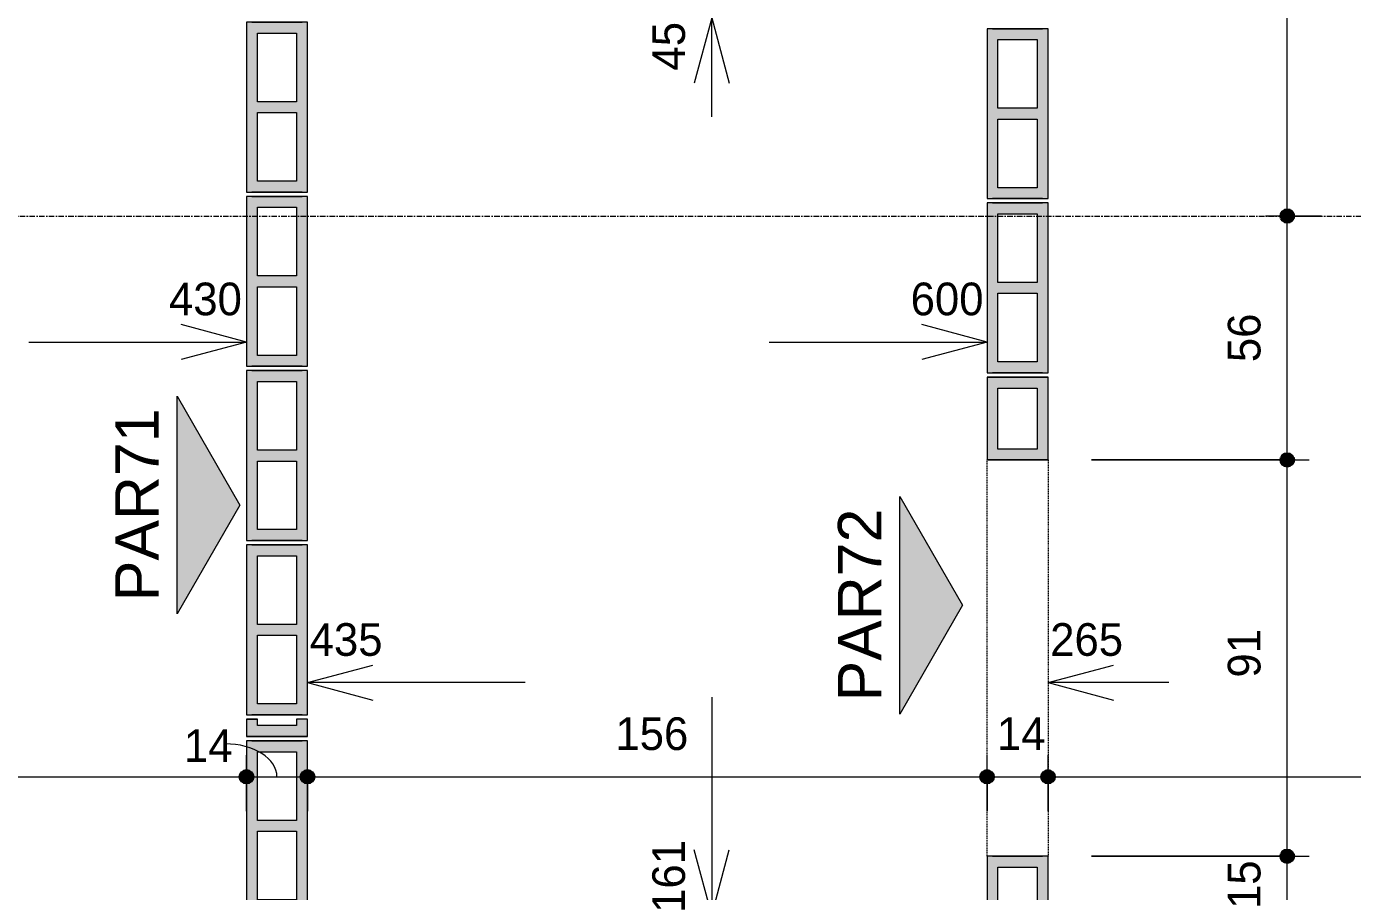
# Model space of a CAD drawing. Header units: centimetres. Extents: x 170 to 13828, y -2277 to 8860.
# Drawn here: x 12296.6 to 12601, y -288.8 to -90.3 of the extents above; entities that cross this region are included whole.
import ezdxf

# ---------------------------------------------------------------- set-up
doc = ezdxf.new("R2010")
doc.units = ezdxf.units.CM
doc.linetypes.add('Linha de eixo', pattern=[2.2225, 1.27, -0.3175, 0.3175, -0.3175])
doc.linetypes.add('Projeção', pattern=[0.396875, 0.238125, -0.15875])
for name, color, linetype, lineweight, true_color in [('A-ANNO-DIMS-1', 1, 'Continuous', 9, 0xff0000), ('G-ANNO-SYMB-1', 251, 'Continuous', 9, 0x646464), ('S-BEAM-12', 96, 'Continuous', 9, 0x008000), ('S-BEAM-3', 9, 'Continuous', 9, 0xc0c0c0), ('S-BEAM-9', 1, 'Continuous', 9, 0xff0000)]:
    doc.layers.add(name, color=color, linetype=linetype, lineweight=lineweight, true_color=true_color)
for name, color, linetype, lineweight in [('A-ANNO-DIMS-50', 7, 'Continuous', 9), ('A-DETL-GENF', 7, 'Continuous', 9), ('A-FLOR-OVHD', 7, 'Projeção', 9), ('G-ANNO-SYMB', 7, 'Continuous', 9), ('S-BEAM', 7, 'Continuous', 9), ('S-BEAM-2', 7, 'Continuous', 13), ('S-GRID-1', 7, 'Linha de eixo', 9)]:
    doc.layers.add(name, color=color, linetype=linetype, lineweight=lineweight)
doc.styles.add('Arial_1', font='arial.ttf', dxfattribs={"height": 10})
doc.styles.add('Bahnschrift_13', font='', dxfattribs={"height": 7.5})
doc.styles.get('Bahnschrift_13').set_extended_font_data('Bahnschrift')
doc.dimstyles.new('COTA_ACUMULADA', dxfattribs={"dimscale": 30.48, "dimtxt": 8.33133, "dimasz": 0.049213, "dimexe": 0, "dimexo": 0.0625, "dimgap": 0.131234, "dimtad": 0, "dimjust": 2, "dimdec": 0, "dimzin": 0, "dimdsep": 46, "dimtxsty": 'Bahnschrift_13', "dimblk1": 'NONE', "dimblk2": 'OPEN30', "dimsah": 1, "dimcen": 0.09, "dimse1": 1, "dimsd1": 1, "dimazin": 0, "dimtfac": 1, "dimtdec": 4, "dimtix": 1, "dimtmove": 2, "dimatfit": 3, "dimfxl": 0, "dimfxlon": 1, "dimtvp": 1, "dimtolj": 1, "dimtzin": 0, "dimarcsym": 2})
doc.dimstyles.new('COTA_LINEAR', dxfattribs={"dimscale": 30.48, "dimtxt": 8.33133, "dimasz": 0.393701, "dimexe": 0.164042, "dimexo": 0.328084, "dimgap": 0.131234, "dimtad": 1, "dimdec": 0, "dimzin": 0, "dimdsep": 46, "dimtxsty": 'Bahnschrift_13', "dimblk1": 'DOTSMALL', "dimblk2": 'DOTSMALL', "dimsah": 1, "dimcen": 0.09, "dimdle": 0.164042, "dimazin": 0, "dimtfac": 1, "dimtdec": 4, "dimtix": 1, "dimtmove": 0, "dimatfit": 3, "dimfxl": 1, "dimtvp": 1, "dimtolj": 1, "dimtzin": 0, "dimarcsym": 2})
doc.dimstyles.new('COTA_LINEAR_2', dxfattribs={"dimscale": 30.48, "dimtxt": 8.33133, "dimasz": 0.393701, "dimexe": 0.164042, "dimexo": 0.328084, "dimgap": 0.131234, "dimtad": 1, "dimdec": 0, "dimzin": 0, "dimdsep": 46, "dimtxsty": 'Bahnschrift_13', "dimblk1": 'DOTSMALL', "dimblk2": 'DOTSMALL', "dimsah": 1, "dimcen": 0.09, "dimdle": 0.164042, "dimazin": 0, "dimtfac": 1, "dimtdec": 4, "dimtix": 1, "dimtmove": 1, "dimatfit": 3, "dimfxl": 1, "dimtvp": 1, "dimtolj": 1, "dimtzin": 0, "dimarcsym": 2})

# ---------------------------------------------------------------- blocks, each defined once
blk = doc.blocks.new('LEONE - BLOCO 14X39X1 - LEONE - BLOCO 14X39X19-2886981-COBERTURA - MODULAÇÃO 2ª FIADA')
at = {"layer": 'S-BEAM-3'}
h = blk.add_hatch(color=256, dxfattribs=at)
h.paths.add_polyline_path([(-3.78, -7), (19.5, -7), (19.5, 7), (-19.5, 7), (-19.5, -7)])
h.paths.add_polyline_path([(-3.78, -4.5), (-17, -4.5), (-17, 4.5), (-1.25, 4.5), (-1.25, -4.5)])
h.paths.add_polyline_path([(1.25, -4.5), (1.25, 4.5), (17, 4.5), (17, -4.5)])
at = {"layer": 'A-DETL-GENF'}
for p, q in [((19.5, 7), (-19.5, 7)), ((-19.5, 7), (-19.5, 0)), ((19.5, 0), (19.5, 7)), ((-17, -4.5), (-17, 4.5)), ((-17, 4.5), (-1.25, 4.5)), ((-1.25, 4.5), (-1.25, -4.5)), ((1.25, -4.5), (1.25, 4.5)), ((1.25, 4.5), (17, 4.5)), ((17, 4.5), (17, -4.5)), ((-19.5, 0), (-19.5, -7)), ((19.5, -7), (19.5, 0)), ((-1.25, -4.5), (-17, -4.5)), ((17, -4.5), (1.25, -4.5)), ((-19.5, -7), (19.5, -7))]:
    blk.add_line(p, q, dxfattribs=at)
at = {"layer": 'S-BEAM-2'}
for p, q in [((-19.5, 7), (-19.5, -7)), ((19.5, 7), (-19.5, 7)), ((19.5, -7), (19.5, 7)), ((19.5, -7), (19.5, 7)), ((-19.5, 5.75), (-19.5, -5.75)), ((-19.5, -5.75), (-19.5, 5.75)), ((19.5, 5.75), (19.5, -5.75)), ((-19.5, -7), (19.5, -7))]:
    blk.add_line(p, q, dxfattribs=at)
at = {"layer": 'S-BEAM-3'}
for p, q in [((-17, 4.5), (-1.25, 4.5)), ((-17, -4.5), (-17, 4.5)), ((-1.25, 4.5), (-1.25, -4.5)), ((1.25, 4.5), (17, 4.5)), ((1.25, -4.5), (1.25, 4.5)), ((17, 4.5), (17, -4.5)), ((-1.25, -4.5), (-17, -4.5)), ((17, -4.5), (1.25, -4.5))]:
    blk.add_line(p, q, dxfattribs=at)
blk = doc.blocks.new('LEONE - BLOCO 14x19x1 - LEONE - BLOCO 14x19x19-2679373-COBERTURA - MODULAÇÃO 2ª FIADA')
at = {"layer": 'S-BEAM-9'}
h = blk.add_hatch(color=256, dxfattribs=at)
h.paths.add_polyline_path([(9.13, -7), (9.5, -7), (9.5, 7), (-9.5, 7), (-9.5, -7), (7, -7)])
h.paths.add_polyline_path([(-7, -4.5), (-7, 4.5), (7, 4.5), (7, -4.5)])
at = {"layer": 'A-DETL-GENF'}
for p, q in [((-9.5, 7), (-9.5, 0)), ((0, 7), (-9.5, 7)), ((9.5, 7), (0, 7)), ((9.5, 0), (9.5, 7)), ((-7, -4.5), (-7, 4.5)), ((-7, 4.5), (7, 4.5)), ((7, 4.5), (7, -4.5)), ((-9.5, 0), (-9.5, -7)), ((9.5, -7), (9.5, 0)), ((7, -4.5), (-7, -4.5)), ((-9.5, -7), (0, -7)), ((0, -7), (9.5, -7))]:
    blk.add_line(p, q, dxfattribs=at)
at = {"layer": 'S-BEAM-2'}
for p, q in [((9.5, 7), (-9.5, 7)), ((-9.5, 7), (-9.5, -7)), ((-9.5, -7), (-9.5, 7)), ((9.5, -7), (9.5, 7)), ((9.5, 7), (9.5, -7)), ((-9.5, 5.75), (-9.5, -5.75)), ((-9.5, -5.75), (-9.5, 5.75)), ((9.5, -5.75), (9.5, 5.75)), ((9.5, 5.75), (9.5, -5.75)), ((-9.5, -7), (9.5, -7))]:
    blk.add_line(p, q, dxfattribs=at)
at = {"layer": 'S-BEAM-3'}
for p, q in [((-7, 4.5), (7, 4.5)), ((-7, -4.5), (-7, 4.5)), ((7, 4.5), (7, -4.5)), ((7, -4.5), (-7, -4.5))]:
    blk.add_line(p, q, dxfattribs=at)
blk = doc.blocks.new('LEONE - BLOCO 14x04x19 - LEONE - BLOCO 14x04x19-533013-COBERTURA - MODULAÇÃO 2ª FIADA')
at = {"layer": 'S-BEAM-12'}
blk.add_hatch(color=256, dxfattribs=at).paths.add_polyline_path([(-2.5, 0), (-2.5, -7), (1.5, -7), (1.5, -4.5), (0, -4.5), (0, 4.5), (1.5, 4.5), (1.5, 7), (-2.5, 7), (-2.5, 1.8)])
at = {"layer": 'A-DETL-GENF'}
for p, q in [((1.5, 7), (-2.5, 7)), ((-2.5, 7), (-2.5, 0)), ((1.5, 4.5), (1.5, 7)), ((0, 4.5), (1.5, 4.5)), ((0, -4.5), (0, 4.5)), ((-2.5, 0), (-2.5, -7)), ((1.5, -4.5), (0, -4.5)), ((1.5, -7), (1.5, -4.5)), ((-2.5, -7), (1.5, -7))]:
    blk.add_line(p, q, dxfattribs=at)
at = {"layer": 'S-BEAM-2'}
for p, q in [((1.5, 7), (-2.5, 7)), ((-2.5, -7), (-2.5, 7)), ((1.5, 7), (1.5, 4.5)), ((1.5, -7), (1.5, -4.5)), ((-2.5, -7), (1.5, -7))]:
    blk.add_line(p, q, dxfattribs=at)
at = {"layer": 'S-BEAM-3'}
for p, q in [((0, -4.5), (0, 4.5)), ((0, 4.5), (1.5, 4.5)), ((1.5, -4.5), (0, -4.5))]:
    blk.add_line(p, q, dxfattribs=at)
blk = doc.blocks.new('Elevação - Número de detalhe-142644-COBERTURA - MODULAÇÃO 2ª FIADA')
at = {"layer": 'G-ANNO-SYMB-1'}
blk.add_hatch(color=256, dxfattribs=at).paths.add_polyline_path([(0.5, 0), (-0.5, 0), (0, 0.2887)])
at = {"layer": 'G-ANNO-SYMB'}
for p, q in [((0, 0.2887), (-0.5, 0)), ((0.5, 0), (0, 0.2887)), ((-0.5, 0), (0.5, 0))]:
    blk.add_line(p, q, dxfattribs=at)
blk = doc.blocks.new('DIMBLOCK50-COBERTURA - MODULAÇÃO 2ª FIADA')
at = {"layer": 'A-ANNO-DIMS-50', "lineweight": 35, "true_color": 0xff0000}
h = blk.add_hatch(color=1, dxfattribs=at)
edge = h.paths.add_edge_path()
edge.add_arc((11917.14, -262.51), 1.5, 0, 360)
h = blk.add_hatch(color=1, dxfattribs=at)
edge = h.paths.add_edge_path()
edge.add_arc((12347.14, -262.51), 1.5, 0, 360)
at = {"layer": 'A-ANNO-DIMS-50', "color": 1, "true_color": 0xff0000}
for p, q in [((11917.14, -270.38), (11917.14, -257.51)), ((12347.14, -270.38), (12347.14, -257.51)), ((11917.14, -262.51), (12347.14, -262.51)), ((11917.14, -262.51), (11917.14, -270.38)), ((12347.14, -262.51), (12347.14, -270.38))]:
    blk.add_line(p, q, dxfattribs=at)
at = {"layer": 'A-ANNO-DIMS-50', "color": 1, "lineweight": 35, "true_color": 0xff0000}
for centre in [(11917.14, -262.51), (12347.14, -262.51)]:
    blk.add_circle(centre, 1.5, dxfattribs=at)
at = {"layer": 'A-ANNO-DIMS-50', "color": 0, "insert": (12123.5, -248.86), "char_height": 7.5, "width": 20.7526, "attachment_point": 1, "line_spacing_factor": 1.009858, "style": 'Bahnschrift_13'}
blk.add_mtext('430', dxfattribs=at)
blk = doc.blocks.new('_DotSmall')
at = {"color": 0, "linetype": 'ByBlock', "const_width": 0.5}
blk.add_lwpolyline([(-0.0625, 0, 1), (0.0625, 0, 1)], format="xyb", close=True, dxfattribs=at)
blk = doc.blocks.new('DIMBLOCK51-COBERTURA - MODULAÇÃO 2ª FIADA')
at = {"layer": 'A-ANNO-DIMS-50', "lineweight": 35, "true_color": 0xff0000}
h = blk.add_hatch(color=1, dxfattribs=at)
edge = h.paths.add_edge_path()
edge.add_arc((12347.14, -262.51), 1.5, 0, 360)
h = blk.add_hatch(color=1, dxfattribs=at)
edge = h.paths.add_edge_path()
edge.add_arc((12361.14, -262.51), 1.5, 0, 360)
at = {"layer": 'A-ANNO-DIMS-50', "color": 1, "true_color": 0xff0000}
for p, q in [((12347.14, -270.38), (12347.14, -257.51)), ((12361.14, -270.38), (12361.14, -257.51)), ((12347.14, -262.51), (12361.14, -262.51)), ((12347.14, -262.51), (12347.14, -270.38)), ((12361.14, -262.51), (12361.14, -270.38))]:
    blk.add_line(p, q, dxfattribs=at)
at = {"layer": 'A-ANNO-DIMS-50', "color": 1, "lineweight": 35, "true_color": 0xff0000}
for centre in [(12347.14, -262.51), (12361.14, -262.51)]:
    blk.add_circle(centre, 1.5, dxfattribs=at)
at = {"layer": 'A-ANNO-DIMS-50', "color": 1, "true_color": 0xff0000}
blk.add_ellipse((12342.24, -262.51), major_axis=(11.9, 0), ratio=0.635676, start_param=0, end_param=1.570796, dxfattribs=at)
at = {"layer": 'A-ANNO-DIMS-50', "color": 0, "insert": (12332.78, -251.61), "char_height": 7.5, "width": 11.3609, "attachment_point": 1, "line_spacing_factor": 1.009858, "style": 'Bahnschrift_13'}
blk.add_mtext('14', dxfattribs=at)
blk = doc.blocks.new('DIMBLOCK52-COBERTURA - MODULAÇÃO 2ª FIADA')
at = {"layer": 'A-ANNO-DIMS-50', "lineweight": 35, "true_color": 0xff0000}
h = blk.add_hatch(color=1, dxfattribs=at)
edge = h.paths.add_edge_path()
edge.add_arc((12361.14, -262.51), 1.5, 0, 360)
h = blk.add_hatch(color=1, dxfattribs=at)
edge = h.paths.add_edge_path()
edge.add_arc((12517.14, -262.51), 1.5, 0, 360)
at = {"layer": 'A-ANNO-DIMS-50', "color": 1, "true_color": 0xff0000}
for p, q in [((12361.14, -270.38), (12361.14, -257.51)), ((12517.14, -270.38), (12517.14, -257.51)), ((12361.14, -262.51), (12517.14, -262.51)), ((12361.14, -262.51), (12361.14, -270.38)), ((12517.14, -262.51), (12517.14, -270.38))]:
    blk.add_line(p, q, dxfattribs=at)
at = {"layer": 'A-ANNO-DIMS-50', "color": 1, "lineweight": 35, "true_color": 0xff0000}
for centre in [(12361.14, -262.51), (12517.14, -262.51)]:
    blk.add_circle(centre, 1.5, dxfattribs=at)
at = {"layer": 'A-ANNO-DIMS-50', "color": 0, "insert": (12431.82, -248.86), "char_height": 7.5, "width": 17.5715, "attachment_point": 1, "line_spacing_factor": 1.009858, "style": 'Bahnschrift_13'}
blk.add_mtext('156', dxfattribs=at)
blk = doc.blocks.new('DIMBLOCK53-COBERTURA - MODULAÇÃO 2ª FIADA')
at = {"layer": 'A-ANNO-DIMS-50', "lineweight": 35, "true_color": 0xff0000}
h = blk.add_hatch(color=1, dxfattribs=at)
edge = h.paths.add_edge_path()
edge.add_arc((12517.14, -262.51), 1.5, 0, 360)
h = blk.add_hatch(color=1, dxfattribs=at)
edge = h.paths.add_edge_path()
edge.add_arc((12531.14, -262.51), 1.5, 0, 360)
at = {"layer": 'A-ANNO-DIMS-50', "color": 1, "true_color": 0xff0000}
for p, q in [((12517.14, -270.38), (12517.14, -257.51)), ((12531.14, -270.38), (12531.14, -257.51)), ((12517.14, -262.51), (12531.14, -262.51)), ((12517.14, -262.51), (12517.14, -270.38)), ((12531.14, -262.51), (12531.14, -270.38))]:
    blk.add_line(p, q, dxfattribs=at)
at = {"layer": 'A-ANNO-DIMS-50', "color": 1, "lineweight": 35, "true_color": 0xff0000}
for centre in [(12517.14, -262.51), (12531.14, -262.51)]:
    blk.add_circle(centre, 1.5, dxfattribs=at)
at = {"layer": 'A-ANNO-DIMS-50', "color": 0, "insert": (12519.41, -248.86), "char_height": 7.5, "width": 11.3609, "attachment_point": 1, "line_spacing_factor": 1.009858, "style": 'Bahnschrift_13'}
blk.add_mtext('14', dxfattribs=at)
blk = doc.blocks.new('DIMBLOCK54-COBERTURA - MODULAÇÃO 2ª FIADA')
at = {"layer": 'A-ANNO-DIMS-50', "lineweight": 35, "true_color": 0xff0000}
h = blk.add_hatch(color=1, dxfattribs=at)
edge = h.paths.add_edge_path()
edge.add_arc((12531.14, -262.51), 1.5, 0, 360)
h = blk.add_hatch(color=1, dxfattribs=at)
edge = h.paths.add_edge_path()
edge.add_arc((12707.14, -262.51), 1.5, 0, 360)
at = {"layer": 'A-ANNO-DIMS-50', "color": 1, "true_color": 0xff0000}
for p, q in [((12531.14, -270.38), (12531.14, -257.51)), ((12707.14, -270.38), (12707.14, -257.51)), ((12531.14, -262.51), (12707.14, -262.51)), ((12531.14, -262.51), (12531.14, -270.38)), ((12707.14, -262.51), (12707.14, -270.38))]:
    blk.add_line(p, q, dxfattribs=at)
at = {"layer": 'A-ANNO-DIMS-50', "color": 1, "lineweight": 35, "true_color": 0xff0000}
for centre in [(12531.14, -262.51), (12707.14, -262.51)]:
    blk.add_circle(centre, 1.5, dxfattribs=at)
at = {"layer": 'A-ANNO-DIMS-50', "color": 0, "insert": (12612.01, -248.86), "char_height": 7.5, "width": 17.1171, "attachment_point": 1, "line_spacing_factor": 1.009858, "style": 'Bahnschrift_13'}
blk.add_mtext('176', dxfattribs=at)
blk = doc.blocks.new('DIMBLOCK68-COBERTURA - MODULAÇÃO 2ª FIADA')
at = {"layer": 'A-ANNO-DIMS-50', "lineweight": 35, "true_color": 0xff0000}
h = blk.add_hatch(color=1, dxfattribs=at)
edge = h.paths.add_edge_path()
edge.add_arc((12586.06, -280.76), 1.5, 0, 360)
h = blk.add_hatch(color=1, dxfattribs=at)
edge = h.paths.add_edge_path()
edge.add_arc((12586.06, -295.76), 1.5, 0, 360)
at = {"layer": 'A-ANNO-DIMS-50', "color": 1, "true_color": 0xff0000}
for p, q in [((12541.14, -280.76), (12591.06, -280.76)), ((12586.06, -280.76), (12541.14, -280.76)), ((12586.06, -295.76), (12586.06, -280.76)), ((12593.94, -295.76), (12581.06, -295.76)), ((12586.06, -295.76), (12593.94, -295.76))]:
    blk.add_line(p, q, dxfattribs=at)
at = {"layer": 'A-ANNO-DIMS-50', "color": 1, "lineweight": 35, "true_color": 0xff0000}
for centre in [(12586.06, -280.76), (12586.06, -295.76)]:
    blk.add_circle(centre, 1.5, dxfattribs=at)
at = {"layer": 'A-ANNO-DIMS-50', "color": 0, "insert": (12572.41, -292.86), "char_height": 7.5, "width": 11.0579, "attachment_point": 1, "rotation": 90, "line_spacing_factor": 1.009858, "style": 'Bahnschrift_13'}
blk.add_mtext('15', dxfattribs=at)
blk = doc.blocks.new('DIMBLOCK69-COBERTURA - MODULAÇÃO 2ª FIADA')
at = {"layer": 'A-ANNO-DIMS-50', "lineweight": 35, "true_color": 0xff0000}
h = blk.add_hatch(color=1, dxfattribs=at)
edge = h.paths.add_edge_path()
edge.add_arc((12586.06, -189.76), 1.5, 0, 360)
h = blk.add_hatch(color=1, dxfattribs=at)
edge = h.paths.add_edge_path()
edge.add_arc((12586.06, -280.76), 1.5, 0, 360)
at = {"layer": 'A-ANNO-DIMS-50', "color": 1, "true_color": 0xff0000}
for p, q in [((12541.14, -189.76), (12591.06, -189.76)), ((12586.06, -189.76), (12541.14, -189.76)), ((12586.06, -280.76), (12586.06, -189.76)), ((12541.14, -280.76), (12591.06, -280.76)), ((12586.06, -280.76), (12541.14, -280.76))]:
    blk.add_line(p, q, dxfattribs=at)
at = {"layer": 'A-ANNO-DIMS-50', "color": 1, "lineweight": 35, "true_color": 0xff0000}
for centre in [(12586.06, -189.76), (12586.06, -280.76)]:
    blk.add_circle(centre, 1.5, dxfattribs=at)
at = {"layer": 'A-ANNO-DIMS-50', "color": 0, "insert": (12572.41, -239.74), "char_height": 7.5, "width": 10.755, "attachment_point": 1, "rotation": 90, "line_spacing_factor": 1.009858, "style": 'Bahnschrift_13'}
blk.add_mtext('91', dxfattribs=at)
blk = doc.blocks.new('DIMBLOCK70-COBERTURA - MODULAÇÃO 2ª FIADA')
at = {"layer": 'A-ANNO-DIMS-50', "lineweight": 35, "true_color": 0xff0000}
h = blk.add_hatch(color=1, dxfattribs=at)
edge = h.paths.add_edge_path()
edge.add_arc((12586.06, -133.76), 1.5, 0, 360)
h = blk.add_hatch(color=1, dxfattribs=at)
edge = h.paths.add_edge_path()
edge.add_arc((12586.06, -189.76), 1.5, 0, 360)
at = {"layer": 'A-ANNO-DIMS-50', "color": 1, "true_color": 0xff0000}
for p, q in [((12593.94, -133.76), (12581.06, -133.76)), ((12586.06, -189.76), (12586.06, -133.76)), ((12586.06, -133.76), (12593.94, -133.76)), ((12541.14, -189.76), (12591.06, -189.76)), ((12586.06, -189.76), (12541.14, -189.76))]:
    blk.add_line(p, q, dxfattribs=at)
at = {"layer": 'A-ANNO-DIMS-50', "color": 1, "lineweight": 35, "true_color": 0xff0000}
for centre in [(12586.06, -133.76), (12586.06, -189.76)]:
    blk.add_circle(centre, 1.5, dxfattribs=at)
at = {"layer": 'A-ANNO-DIMS-50', "color": 0, "insert": (12572.41, -167.31), "char_height": 7.5, "width": 13.3301, "attachment_point": 1, "rotation": 90, "line_spacing_factor": 1.009858, "style": 'Bahnschrift_13'}
blk.add_mtext('56', dxfattribs=at)
blk = doc.blocks.new('DIMBLOCK71-COBERTURA - MODULAÇÃO 2ª FIADA')
at = {"layer": 'A-ANNO-DIMS-50', "lineweight": 35, "true_color": 0xff0000}
h = blk.add_hatch(color=1, dxfattribs=at)
edge = h.paths.add_edge_path()
edge.add_arc((12586.06, 25.24), 1.5, 0, 360)
h = blk.add_hatch(color=1, dxfattribs=at)
edge = h.paths.add_edge_path()
edge.add_arc((12586.06, -133.76), 1.5, 0, 360)
at = {"layer": 'A-ANNO-DIMS-50', "color": 1, "true_color": 0xff0000}
for p, q in [((12593.94, 25.24), (12581.06, 25.24)), ((12586.06, -133.76), (12586.06, 25.24)), ((12586.06, 25.24), (12593.94, 25.24)), ((12593.94, -133.76), (12581.06, -133.76)), ((12586.06, -133.76), (12593.94, -133.76))]:
    blk.add_line(p, q, dxfattribs=at)
at = {"layer": 'A-ANNO-DIMS-50', "color": 1, "lineweight": 35, "true_color": 0xff0000}
for centre in [(12586.06, 25.24), (12586.06, -133.76)]:
    blk.add_circle(centre, 1.5, dxfattribs=at)
at = {"layer": 'A-ANNO-DIMS-50', "color": 0, "insert": (12572.41, -61.58), "char_height": 7.5, "width": 17.5715, "attachment_point": 1, "rotation": 90, "line_spacing_factor": 1.009858, "style": 'Bahnschrift_13'}
blk.add_mtext('159', dxfattribs=at)
blk = doc.blocks.new('DIMBLOCK128-COBERTURA - MODULAÇÃO 2ª FIADA')
at = {"layer": 'A-ANNO-DIMS-50', "color": 1, "true_color": 0xff0000}
for p, q in [((12347.14, -162.69), (12332.14, -158.68)), ((12297.14, -162.69), (12347.14, -162.69)), ((12347.14, -162.69), (12332.14, -166.71)), ((12347.14, -162.69), (12347.14, -162.69)), ((12347.14, -162.69), (12347.14, -162.69))]:
    blk.add_line(p, q, dxfattribs=at)
at = {"layer": 'A-ANNO-DIMS-50', "color": 0, "insert": (12329.35, -149.05), "char_height": 7.5, "width": 20.7526, "attachment_point": 1, "line_spacing_factor": 1.009858, "style": 'Bahnschrift_13'}
blk.add_mtext('430', dxfattribs=at)
blk = doc.blocks.new('_None')
blk = doc.blocks.new('_Open30')
at = {"color": 0, "linetype": 'ByBlock', "lineweight": -2}
for p, q in [((-1, 0.27), (0, 0)), ((0, 0), (-1, -0.27)), ((0, 0), (-1, 0))]:
    blk.add_line(p, q, dxfattribs=at)
blk = doc.blocks.new('DIMBLOCK129-COBERTURA - MODULAÇÃO 2ª FIADA')
at = {"layer": 'A-ANNO-DIMS-50', "color": 1, "true_color": 0xff0000}
for p, q in [((12517.14, -162.69), (12502.14, -158.68)), ((12467.14, -162.69), (12517.14, -162.69)), ((12517.14, -162.69), (12502.14, -166.71)), ((12517.14, -162.69), (12517.14, -162.69)), ((12517.14, -162.69), (12517.14, -162.69))]:
    blk.add_line(p, q, dxfattribs=at)
at = {"layer": 'A-ANNO-DIMS-50', "color": 0, "insert": (12499.6, -149.05), "char_height": 7.5, "width": 20.4496, "attachment_point": 1, "line_spacing_factor": 1.009858, "style": 'Bahnschrift_13'}
blk.add_mtext('600', dxfattribs=at)
blk = doc.blocks.new('DIMBLOCK141-COBERTURA - MODULAÇÃO 2ª FIADA')
at = {"layer": 'A-ANNO-DIMS-50', "color": 1, "true_color": 0xff0000}
for p, q in [((12453.94, -88.26), (12449.92, -103.26)), ((12453.94, -88.26), (12457.96, -103.26)), ((12453.94, -111.01), (12453.94, -88.26)), ((12453.94, -88.26), (12453.94, -88.26)), ((12453.94, -88.26), (12453.94, -88.26))]:
    blk.add_line(p, q, dxfattribs=at)
at = {"layer": 'A-ANNO-DIMS-50', "color": 0, "insert": (12440.3, -100.37), "char_height": 7.5, "width": 13.936, "attachment_point": 1, "rotation": 90, "line_spacing_factor": 1.009858, "style": 'Bahnschrift_13'}
blk.add_mtext('45', dxfattribs=at)
blk = doc.blocks.new('DIMBLOCK143-COBERTURA - MODULAÇÃO 2ª FIADA')
at = {"layer": 'A-ANNO-DIMS-50', "color": 1, "true_color": 0xff0000}
for p, q in [((12453.94, -244.26), (12453.94, -294.26)), ((12453.94, -294.26), (12449.92, -279.26)), ((12453.94, -294.26), (12457.96, -279.26)), ((12453.94, -294.26), (12453.94, -294.26)), ((12453.94, -294.26), (12453.94, -294.26))]:
    blk.add_line(p, q, dxfattribs=at)
at = {"layer": 'A-ANNO-DIMS-50', "color": 0, "insert": (12440.3, -293.76), "char_height": 7.5, "width": 14.9964, "attachment_point": 1, "rotation": 90, "line_spacing_factor": 1.009858, "style": 'Bahnschrift_13'}
blk.add_mtext('161', dxfattribs=at)
blk = doc.blocks.new('DIMBLOCK146-COBERTURA - MODULAÇÃO 2ª FIADA')
at = {"layer": 'A-ANNO-DIMS-50', "color": 1, "true_color": 0xff0000}
for p, q in [((12531.14, -240.88), (12546.14, -236.87)), ((12531.14, -240.88), (12546.14, -244.9)), ((12558.85, -240.88), (12531.14, -240.88)), ((12531.14, -240.88), (12531.14, -240.88)), ((12531.14, -240.88), (12531.14, -240.88))]:
    blk.add_line(p, q, dxfattribs=at)
at = {"layer": 'A-ANNO-DIMS-50', "color": 0, "insert": (12531.64, -227.24), "char_height": 7.5, "width": 19.8437, "attachment_point": 1, "line_spacing_factor": 1.009858, "style": 'Bahnschrift_13'}
blk.add_mtext('265', dxfattribs=at)
blk = doc.blocks.new('DIMBLOCK147-COBERTURA - MODULAÇÃO 2ª FIADA')
at = {"layer": 'A-ANNO-DIMS-50', "color": 1, "true_color": 0xff0000}
for p, q in [((12361.14, -240.88), (12376.14, -236.87)), ((12361.14, -240.88), (12376.14, -244.9)), ((12411.14, -240.88), (12361.14, -240.88)), ((12361.14, -240.88), (12361.14, -240.88)), ((12361.14, -240.88), (12361.14, -240.88))]:
    blk.add_line(p, q, dxfattribs=at)
at = {"layer": 'A-ANNO-DIMS-50', "color": 0, "insert": (12361.64, -227.24), "char_height": 7.5, "width": 20.6011, "attachment_point": 1, "line_spacing_factor": 1.009858, "style": 'Bahnschrift_13'}
blk.add_mtext('435', dxfattribs=at)

msp = doc.modelspace()

# ---------------------------------------------------------------- linework, layer by layer
at = {"layer": 'A-FLOR-OVHD'}
for p, q in [((12517.14, -280.76), (12517.14, -189.76)), ((12531.14, -189.76), (12531.14, -280.76))]:
    msp.add_line(p, q, dxfattribs=at)
at = {"layer": 'S-GRID-1'}
msp.add_line((10928.25, -133.76), (13762.5, -133.76), dxfattribs=at)

# ---------------------------------------------------------------- block references
at = {"layer": 'G-ANNO-SYMB', "extrusion": (0, 0, -1), "xscale": 49.99999999999998, "yscale": 49.99999999999998, "zscale": 49.99999999999998, "rotation": 90.00000000000048}
for p in [(-12331.19, -200.11), (-12497.1, -223.13)]:
    msp.add_blockref('Elevação - Número de detalhe-142644-COBERTURA - MODULAÇÃO 2ª FIADA', p, dxfattribs=at)
at = {"layer": 'S-BEAM', "rotation": 89.9999999999999}
for name, p in [('LEONE - BLOCO 14X39X1 - LEONE - BLOCO 14X39X19-2886981-COBERTURA - MODULAÇÃO 2ª FIADA', (12354.14, -108.76)), ('LEONE - BLOCO 14X39X1 - LEONE - BLOCO 14X39X19-2886981-COBERTURA - MODULAÇÃO 2ª FIADA', (12524.14, -110.26)), ('LEONE - BLOCO 14X39X1 - LEONE - BLOCO 14X39X19-2886981-COBERTURA - MODULAÇÃO 2ª FIADA', (12354.14, -148.76)), ('LEONE - BLOCO 14X39X1 - LEONE - BLOCO 14X39X19-2886981-COBERTURA - MODULAÇÃO 2ª FIADA', (12524.14, -150.26)), ('LEONE - BLOCO 14X39X1 - LEONE - BLOCO 14X39X19-2886981-COBERTURA - MODULAÇÃO 2ª FIADA', (12354.14, -188.76)), ('LEONE - BLOCO 14x19x1 - LEONE - BLOCO 14x19x19-2679373-COBERTURA - MODULAÇÃO 2ª FIADA', (12524.14, -180.26)), ('LEONE - BLOCO 14X39X1 - LEONE - BLOCO 14X39X19-2886981-COBERTURA - MODULAÇÃO 2ª FIADA', (12354.14, -228.76)), ('LEONE - BLOCO 14x04x19 - LEONE - BLOCO 14x04x19-533013-COBERTURA - MODULAÇÃO 2ª FIADA', (12354.14, -250.76)), ('LEONE - BLOCO 14X39X1 - LEONE - BLOCO 14X39X19-2886981-COBERTURA - MODULAÇÃO 2ª FIADA', (12354.14, -273.76)), ('LEONE - BLOCO 14X39X1 - LEONE - BLOCO 14X39X19-2886981-COBERTURA - MODULAÇÃO 2ª FIADA', (12524.14, -300.26))]:
    msp.add_blockref(name, p, dxfattribs=at)

# ---------------------------------------------------------------- texts
at = {"layer": 'G-ANNO-SYMB', "char_height": 10, "width": 54.9156, "attachment_point": 1, "rotation": 90, "style": 'Arial_1'}
for s, insert in [('PAR71', (12317, -222.19)), ('PAR72', (12482.91, -245.2))]:
    msp.add_mtext(s, dxfattribs=dict(at, insert=insert))

# ---------------------------------------------------------------- dimensions: what is measured, and where the dimension line sits
at = {"layer": 'A-ANNO-DIMS-1'}
for base, p1, p2, override, picture, middle in [((12586.06, 25.24), (12583.94, -133.76), (12583.94, 25.24), {"dimpost": '<>', "dimfxl": 158.998999}, 'DIMBLOCK71-COBERTURA - MODULAÇÃO 2ª FIADA', (12578.23, -54.26)), ((12586.06, -133.76), (12531.14, -189.76), (12583.94, -133.76), {"dimpost": '<>', "dimfxl": 76.962134}, 'DIMBLOCK70-COBERTURA - MODULAÇÃO 2ª FIADA', (12578.27, -161.76)), ((12586.06, -189.76), (12531.14, -280.76), (12531.14, -189.76), {"dimpost": '<>', "dimfxl": 91}, 'DIMBLOCK69-COBERTURA - MODULAÇÃO 2ª FIADA', (12578.27, -235.26)), ((12586.06, -280.76), (12583.94, -295.76), (12531.14, -280.76), {"dimpost": '<>', "dimfxl": 54.882219}, 'DIMBLOCK68-COBERTURA - MODULAÇÃO 2ª FIADA', (12578.27, -288.26))]:
    dim = msp.add_linear_dim(base=base, p1=p1, p2=p2, angle=90, dimstyle='COTA_LINEAR', override=override, dxfattribs=at)
    dim.commit()
    dim.dimension.update_dxf_attribs({"geometry": picture, "text_midpoint": middle})
for base, p2, override, picture, middle in [((12453.9438, -88.2564), (12453.9438, -88.2564), {"dimpost": '<>', "dimfxl": 45.498999}, 'DIMBLOCK141-COBERTURA - MODULAÇÃO 2ª FIADA', (12445.2978, -93.4018)), ((12453.9438, -294.2564), (12453.9438, -294.2564), {"dimpost": '<>', "dimfxl": 160.501001}, 'DIMBLOCK143-COBERTURA - MODULAÇÃO 2ª FIADA', (12445.2978, -286.2582))]:
    dim = msp.add_linear_dim(base=base, p1=(12453.9438, -133.7554), p2=p2, angle=90, dimstyle='COTA_ACUMULADA', override=override, dxfattribs=at)
    dim.commit()
    dim.dimension.update_dxf_attribs({"geometry": picture, "text_midpoint": middle, "dimtype": 160, "text_rotation": 90})
for base, p1, p2, dimstyle, override, picture, middle in [((12347.14, -162.69), (11917.14, -162.69), (12347.14, -162.69), 'COTA_ACUMULADA', {"dimpost": '<>', "dimfxl": 430}, 'DIMBLOCK128-COBERTURA - MODULAÇÃO 2ª FIADA', (12339.73, -154.05)), ((12517.14, -162.69), (11917.14, -162.69), (12517.14, -162.69), 'COTA_ACUMULADA', {"dimpost": '<>', "dimfxl": 600}, 'DIMBLOCK129-COBERTURA - MODULAÇÃO 2ª FIADA', (12509.83, -154.05)), ((12361.14, -240.88), (12796.14, -240.88), (12361.14, -240.88), 'COTA_ACUMULADA', {"dimpost": '<>', "dimfxl": 435}, 'DIMBLOCK147-COBERTURA - MODULAÇÃO 2ª FIADA', (12371.94, -232.24)), ((12531.14, -240.88), (12796.14, -240.88), (12531.14, -240.88), 'COTA_ACUMULADA', {"dimpost": '<>', "dimfxl": 265}, 'DIMBLOCK146-COBERTURA - MODULAÇÃO 2ª FIADA', (12541.57, -232.24)), ((12361.14, -262.51), (12347.14, -260.38), (12361.14, -260.38), 'COTA_LINEAR_2', {"dimpost": '<>', "dimfxl": 14}, 'DIMBLOCK51-COBERTURA - MODULAÇÃO 2ª FIADA', (12338.46, -256.61))]:
    dim = msp.add_linear_dim(base=base, p1=p1, p2=p2, dimstyle=dimstyle, override=override, dxfattribs=at)
    dim.commit()
    dim.dimension.update_dxf_attribs({"geometry": picture, "text_midpoint": middle, "dimtype": 160})
for base, p1, p2, override, picture, middle in [((12347.14, -262.51), (11917.14, -260.38), (12347.14, -260.38), {"dimpost": '<>', "dimfxl": 430}, 'DIMBLOCK50-COBERTURA - MODULAÇÃO 2ª FIADA', (12132.14, -254.67)), ((12517.14, -262.51), (12361.14, -260.38), (12517.14, -260.38), {"dimpost": '<>', "dimfxl": 156}, 'DIMBLOCK52-COBERTURA - MODULAÇÃO 2ª FIADA', (12439.14, -254.72)), ((12531.14, -262.51), (12517.14, -260.38), (12531.14, -260.38), {"dimpost": '<>', "dimfxl": 14}, 'DIMBLOCK53-COBERTURA - MODULAÇÃO 2ª FIADA', (12524.14, -254.75)), ((12707.14, -262.51), (12531.14, -260.38), (12707.14, -260.38), {"dimpost": '<>', "dimfxl": 176}, 'DIMBLOCK54-COBERTURA - MODULAÇÃO 2ª FIADA', (12619.14, -254.72))]:
    dim = msp.add_linear_dim(base=base, p1=p1, p2=p2, dimstyle='COTA_LINEAR', override=override, dxfattribs=at)
    dim.commit()
    dim.dimension.update_dxf_attribs({"geometry": picture, "text_midpoint": middle})

doc.saveas('drawing.dxf')
